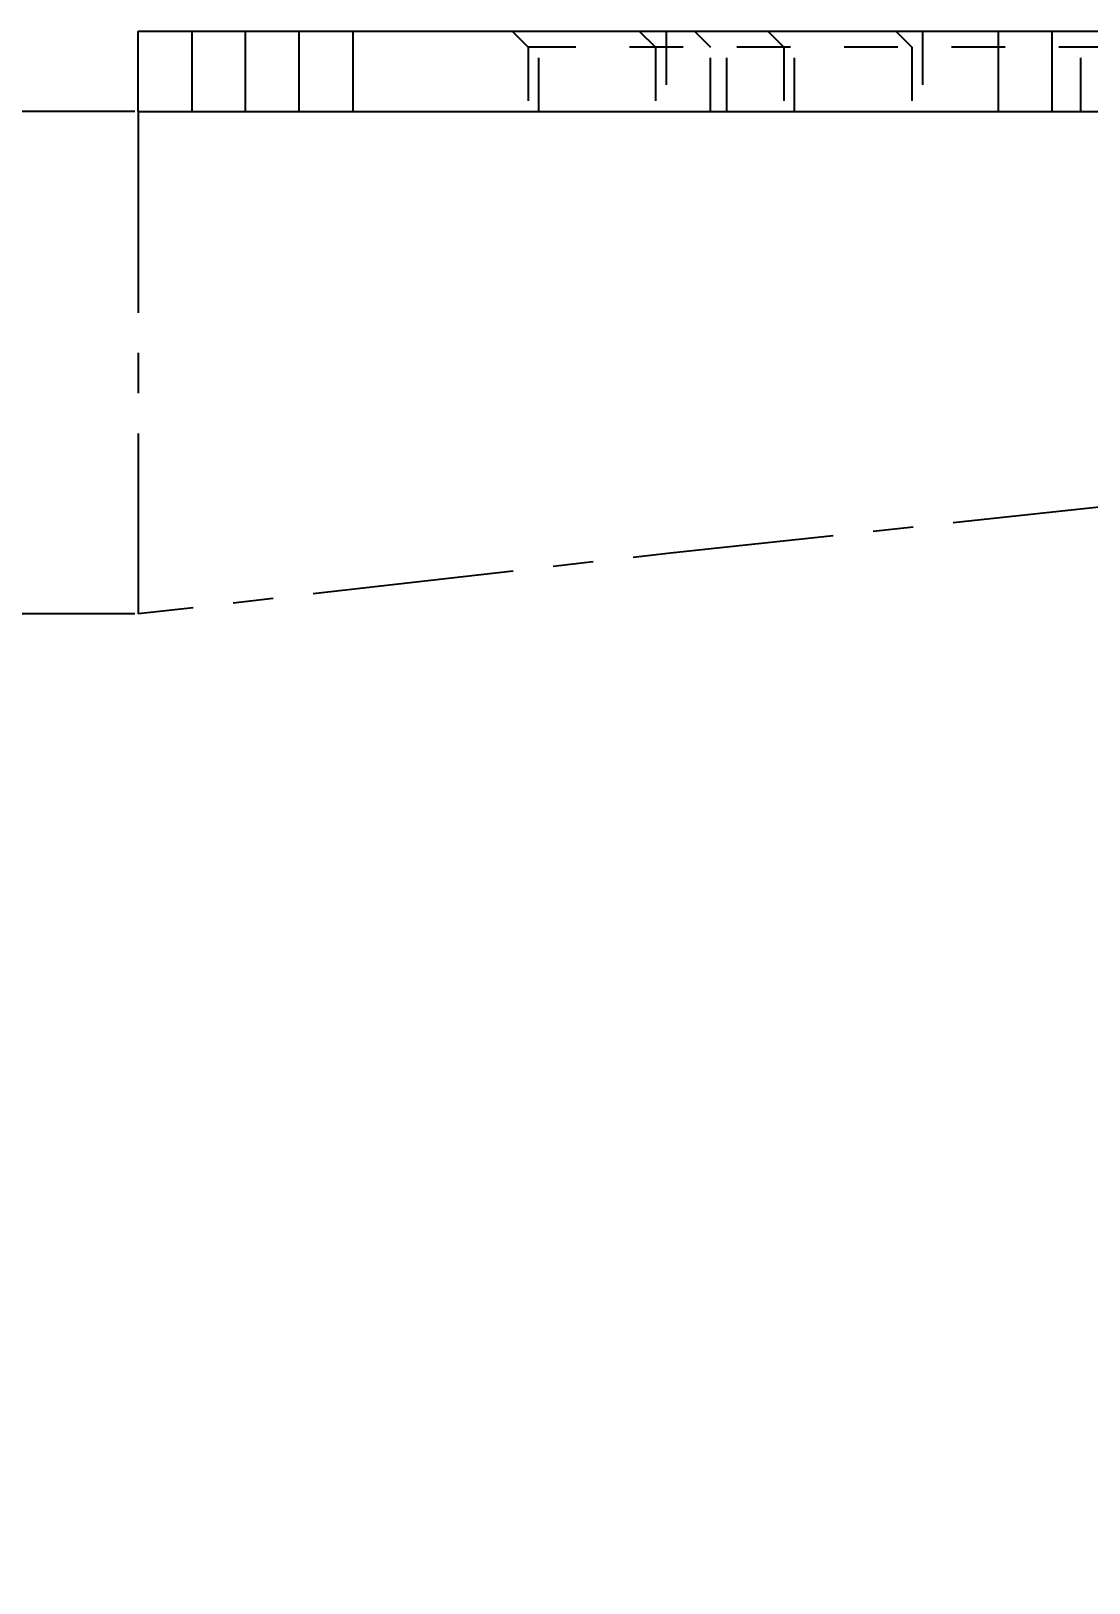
# Model space of a CAD drawing. Header units: inches. Extents: x 1246 to 1707, y -383 to -57.
# Drawn here: x 1317.63 to 1337.35, y -325.32 to -296.39 of the extents above; entities that cross this region are included whole.
import ezdxf

# ---------------------------------------------------------------- set-up
doc = ezdxf.new("R2010")
doc.units = ezdxf.units.IN
doc.header["$LTSCALE"] = 10
doc.header["$MEASUREMENT"] = 0
doc.header["$PDMODE"] = 3
doc.header["$PDSIZE"] = 0.3125
doc.linetypes.add('CENTER', pattern=[0.6, 0.375, -0.075, 0.075, -0.075])
doc.linetypes.add('HIDDEN', pattern=[0.2, 0.1, -0.1])
doc.layers.get('0').update_dxf_attribs({"linetype": 'CONTINUOUS'})
doc.layers.get('Defpoints').update_dxf_attribs({"linetype": 'CONTINUOUS'})
doc.layers.add('DEFAULT_2', color=8, linetype='HIDDEN')
doc.styles.get("Standard").update_dxf_attribs({"font": 'txt', "width": 0.8})
doc.dimstyles.get("Standard").update_dxf_attribs({"dimtxt": 4, "dimasz": 3, "dimexe": 0.125, "dimexo": 0.0625, "dimgap": 0.09, "dimtad": 0, "dimzin": 4, "dimdsep": 46, "dimtxsty": 'Standard', "dimcen": 0.09, "dimclrd": 4, "dimclre": 4, "dimclrt": 1, "dimadec": 0, "dimazin": 0, "dimtp": 0.01, "dimtm": 0.01, "dimtfac": 1, "dimtofl": 0, "dimtmove": 0, "dimatfit": 3, "dimfxl": 1, "dimtolj": 1, "dimtzin": 4, "dimarcsym": 0})

# ---------------------------------------------------------------- blocks, each defined once
blk = doc.blocks.new('*D26')
at = {"color": 4, "lineweight": -2}
for p, q in [((1319.569, -297.886), (1308.876, -297.886)), ((1309.001, -300.886), (1309.001, -304.252)), ((1319.569, -307.252), (1308.876, -307.252)), ((1309.001, -307.252), (1309.001, -310.252))]:
    blk.add_line(p, q, dxfattribs=at)
at = {"color": 4}
for points in [[(1309.501, -300.886), (1308.501, -300.886), (1309.001, -297.886)], [(1308.501, -304.252), (1309.501, -304.252), (1309.001, -307.252)]]:
    blk.add_solid(points, dxfattribs=at)
at = {"layer": 'Defpoints', "color": 0}
for p in [(1319.631, -297.886), (1309.001, -307.252), (1319.631, -307.252)]:
    blk.add_point(p, dxfattribs=at)
at = {"color": 2, "insert": (1309.001, -316.476), "char_height": 4, "attachment_point": 5, "rotation": 90}
blk.add_mtext('\\A1;0.5mm', dxfattribs=at)

msp = doc.modelspace()

# ---------------------------------------------------------------- linework, layer by layer
at = {"color": 7, "linetype": 'Continuous'}
for p, q in [((1319.631, -297.886), (1319.631, -296.386)), ((1319.631, -296.386), (1637.927, -296.386)), ((1320.631, -296.386), (1320.631, -297.886)), ((1321.631, -297.886), (1321.631, -296.386)), ((1322.631, -297.886), (1322.631, -296.386)), ((1323.631, -296.386), (1323.631, -297.886)), ((1335.662, -297.886), (1335.662, -296.386)), ((1336.662, -297.886), (1336.662, -296.386)), ((1319.631, -297.886), (1637.927, -297.886))]:
    msp.add_line(p, q, dxfattribs=at)
at = {"linetype": 'CENTER'}
msp.add_line((1319.631, -297.886), (1319.631, -307.252), dxfattribs=at)
msp.add_arc((1478.779, -1654.649), 1356.763, 83.263712, 96.736288, dxfattribs=at)
at = {"layer": 'DEFAULT_2', "color": 8, "linetype": 'HIDDEN'}
for p, q in [((1326.897, -296.686), (1326.597, -296.386)), ((1327.097, -297.886), (1327.097, -296.386)), ((1328.967, -296.386), (1329.267, -296.686)), ((1329.467, -296.386), (1329.467, -297.886)), ((1329.997, -296.386), (1330.297, -296.686)), ((1330.597, -297.886), (1330.597, -296.386)), ((1331.662, -296.686), (1331.362, -296.386)), ((1331.862, -297.886), (1331.862, -296.386)), ((1333.747, -296.386), (1334.047, -296.686)), ((1334.247, -296.386), (1334.247, -297.886)), ((1337.197, -297.886), (1337.197, -296.386)), ((1326.897, -296.686), (1326.897, -297.886)), ((1613.786, -296.686), (1326.897, -296.686)), ((1329.267, -296.686), (1329.267, -297.886)), ((1330.297, -297.886), (1330.297, -296.686)), ((1331.662, -296.686), (1331.662, -297.886)), ((1334.047, -296.686), (1334.047, -297.886))]:
    msp.add_line(p, q, dxfattribs=at)

# ---------------------------------------------------------------- dimensions: what is measured, and where the dimension line sits
dim = msp.add_linear_dim(base=(1309.001, -307.252), p1=(1319.631, -297.886), p2=(1319.631, -307.252), angle=90, text='0.5mm', dimstyle='Standard', override={"dimclrt": 2})
dim.commit()
dim.dimension.update_dxf_attribs({"geometry": '*D26', "text_midpoint": (1309.001, -316.476)})

doc.saveas('drawing.dxf')
